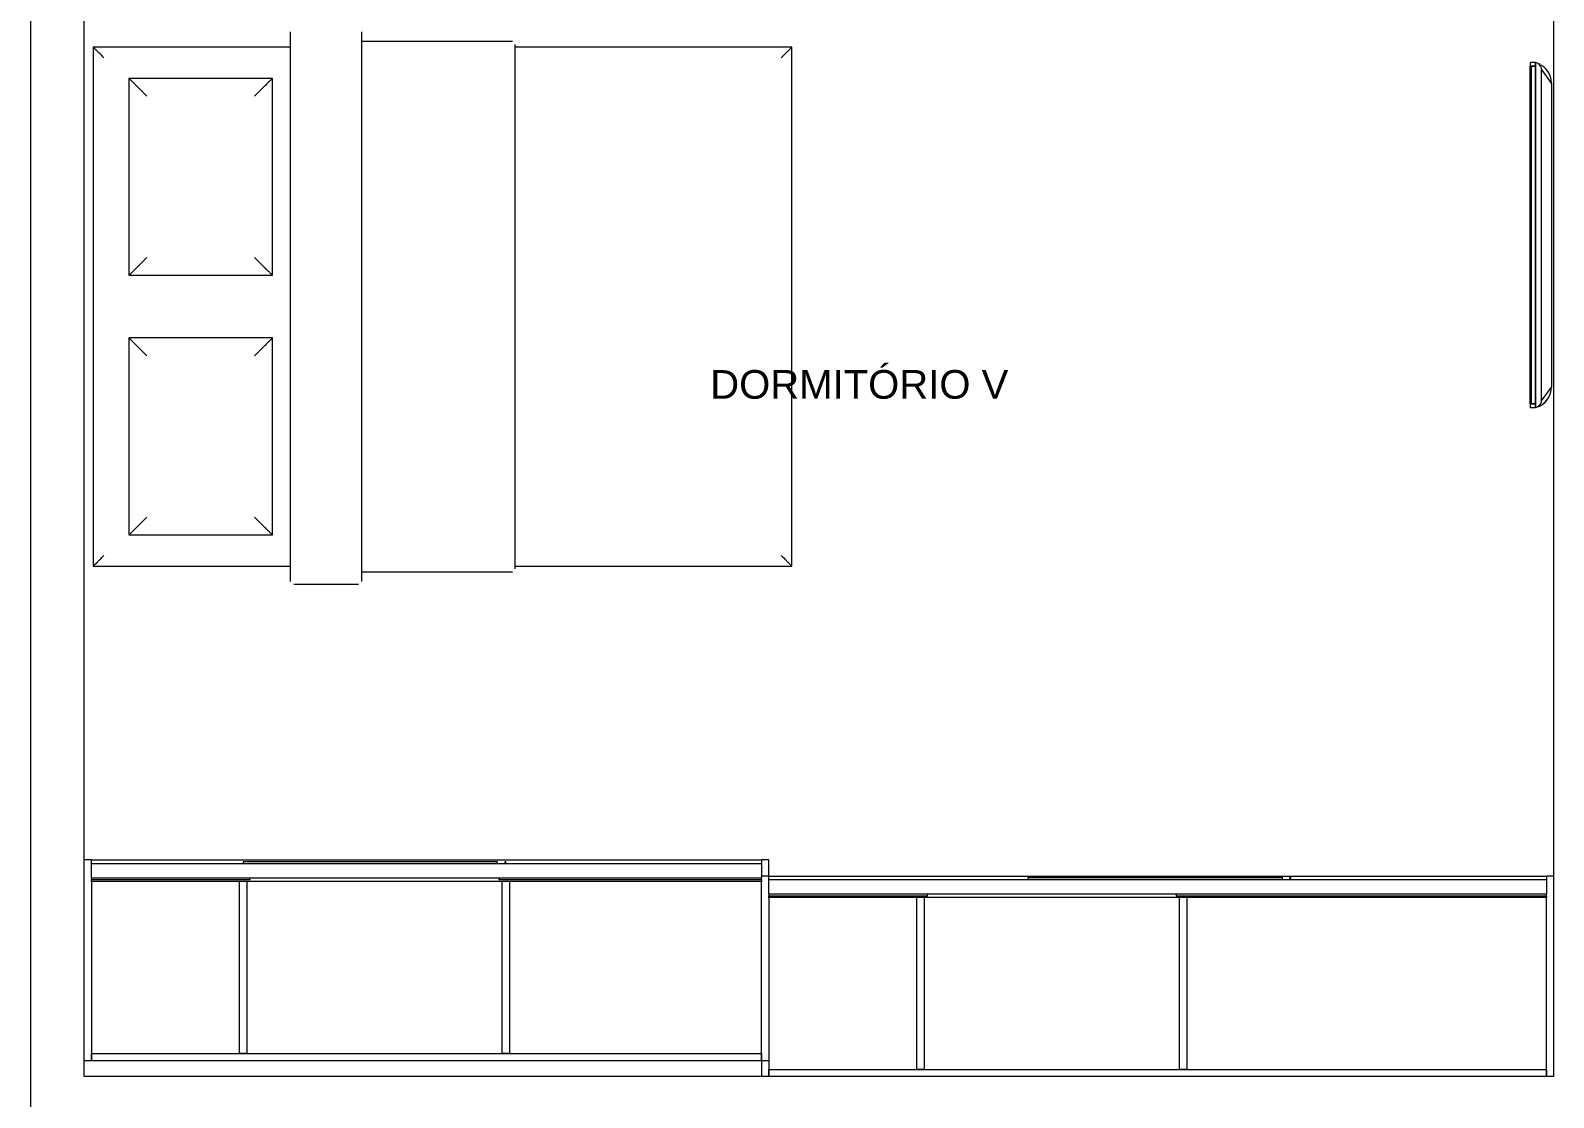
# Model space of a CAD drawing. Header units: millimetres. Extents: x 586.5 to 618.3, y 239.1 to 272.6.
# Drawn here: x 586.497 to 590.747, y 259.202 to 262.182 of the extents above; entities that cross this region are included whole.
import ezdxf

# ---------------------------------------------------------------- set-up
doc = ezdxf.new("R2010")
doc.units = ezdxf.units.MM
doc.header["$LTSCALE"] = 75
doc.linetypes.add('HIDDEN', pattern=[0.375, 0.25, -0.125])
for name, color, linetype, lineweight in [('A Arquitetura LRZ', 252, 'Continuous', 9), ('A Cumbuca LRZ', 254, 'HIDDEN', 9), ('A Mobiliário LRZ', 253, 'Continuous', 9)]:
    doc.layers.add(name, color=color, linetype=linetype, lineweight=lineweight)
doc.styles.add('R80', font='arial.ttf')

msp = doc.modelspace()

# ---------------------------------------------------------------- linework, layer by layer
at = {"layer": 'A Arquitetura LRZ'}
for p, q in [((586.4965, 272.5654), (586.4965, 240.1554)), ((586.6465, 259.2604), (586.6465, 263.4604)), ((590.7465, 263.4604), (590.7465, 259.2604)), ((590.7465, 259.2604), (586.6465, 259.2604))]:
    msp.add_line(p, q, dxfattribs=at)
at = {"layer": 'A Mobiliário LRZ'}
for p, q in [((587.2215, 262.1754), (587.2215, 262.1753)), ((587.2215, 262.1753), (587.2215, 262.1752)), ((587.2215, 262.1752), (587.2215, 262.1749)), ((587.2215, 262.1749), (587.2215, 262.1745)), ((587.2215, 262.1745), (587.2215, 262.174)), ((587.2215, 262.174), (587.2215, 262.1734)), ((587.2215, 262.1734), (587.2215, 262.1727)), ((587.2215, 262.1727), (587.2215, 262.1719)), ((587.2215, 262.1719), (587.2215, 262.1709)), ((587.2215, 262.1709), (587.2215, 262.1699)), ((587.2215, 262.1699), (587.2215, 262.1687)), ((587.2215, 262.1687), (587.2215, 262.1675)), ((587.2215, 262.1675), (587.2215, 262.1662)), ((587.2215, 262.1662), (587.2215, 262.1647)), ((587.2215, 262.1647), (587.2215, 262.1632)), ((587.2215, 262.1632), (587.2215, 262.1616)), ((587.2215, 262.1616), (587.2215, 262.1598)), ((587.2215, 262.1598), (587.2215, 262.158)), ((587.2215, 262.158), (587.2215, 262.1561)), ((587.2215, 262.1561), (587.2215, 262.1542)), ((587.2215, 262.1542), (587.2215, 262.1521)), ((587.2215, 262.1521), (587.2215, 262.15)), ((587.2215, 262.15), (587.2215, 262.1478)), ((587.2215, 262.1478), (587.2215, 262.1456)), ((587.2215, 262.1456), (587.2215, 262.1432)), ((587.2215, 262.1432), (587.2215, 262.1408)), ((587.2215, 262.1408), (587.2215, 262.1384)), ((587.4215, 262.1753), (587.4215, 262.1754)), ((587.4215, 262.1754), (587.4215, 262.1754)), ((587.4215, 262.1751), (587.4215, 262.1753)), ((587.4215, 262.1748), (587.4215, 262.1751)), ((587.4215, 262.1744), (587.4215, 262.1748)), ((587.4215, 262.1739), (587.4215, 262.1744)), ((587.4215, 262.1732), (587.4215, 262.1739)), ((587.4215, 262.1725), (587.4215, 262.1732)), ((587.4215, 262.1716), (587.4215, 262.1725)), ((587.4215, 262.1706), (587.4215, 262.1716)), ((587.4215, 262.1696), (587.4215, 262.1706)), ((587.4215, 262.1684), (587.4215, 262.1696)), ((587.4215, 262.1671), (587.4215, 262.1684)), ((587.4215, 262.1658), (587.4215, 262.1671)), ((587.4215, 262.1643), (587.4215, 262.1658)), ((587.4215, 262.1627), (587.4215, 262.1643)), ((587.4215, 262.1611), (587.4215, 262.1627)), ((587.4215, 262.1594), (587.4215, 262.1611)), ((587.4215, 262.1575), (587.4215, 262.1594)), ((587.4215, 262.1556), (587.4215, 262.1575)), ((587.4215, 262.1536), (587.4215, 262.1556)), ((587.4215, 262.1516), (587.4215, 262.1536)), ((587.4215, 262.1494), (587.4215, 262.1516)), ((587.8415, 262.1504), (587.4215, 262.1504)), ((587.4215, 262.1472), (587.4215, 262.1494)), ((587.4215, 262.1449), (587.4215, 262.1472)), ((587.4215, 262.1426), (587.4215, 262.1449)), ((587.4215, 262.1402), (587.4215, 262.1426)), ((587.4215, 262.1377), (587.4215, 262.1402)), ((587.849, 262.1427), (587.849, 262.1429)), ((587.849, 262.1429), (587.849, 262.1429)), ((587.849, 262.1429), (587.849, 262.1429)), ((587.849, 262.1426), (587.849, 262.1427)), ((587.849, 262.1424), (587.849, 262.1426)), ((587.849, 262.1421), (587.849, 262.1424)), ((587.849, 262.1417), (587.849, 262.1421)), ((587.849, 262.1413), (587.849, 262.1417)), ((587.849, 262.1409), (587.849, 262.1413)), ((587.849, 262.1404), (587.849, 262.1409)), ((587.849, 262.1398), (587.849, 262.1404)), ((587.2215, 262.1354), (586.6715, 262.1354)), ((586.6715, 262.1354), (586.6715, 260.6854)), ((587.2215, 262.1384), (587.2215, 262.1359)), ((587.2215, 262.1359), (587.2215, 262.1334)), ((587.2215, 262.1334), (587.2215, 262.1308)), ((587.2215, 262.1308), (587.2215, 262.1281)), ((587.2215, 262.1281), (587.2215, 262.1255)), ((587.2215, 262.1255), (587.2215, 262.1228)), ((587.2215, 262.1228), (587.2215, 262.1201)), ((587.2215, 262.1201), (587.2215, 262.1173)), ((587.2215, 262.1173), (587.2215, 262.1145)), ((587.2215, 262.1145), (587.2215, 262.1118)), ((587.2215, 262.1118), (587.2215, 262.109)), ((587.2215, 262.109), (587.2215, 262.1062)), ((587.2215, 262.1062), (587.2215, 262.1054)), ((587.2215, 262.1054), (587.2215, 260.7154)), ((587.4215, 262.1352), (587.4215, 262.1377)), ((587.4215, 262.1327), (587.4215, 262.1352)), ((587.4215, 262.1301), (587.4215, 262.1327)), ((587.4215, 262.1274), (587.4215, 262.1301)), ((587.4215, 262.1247), (587.4215, 262.1274)), ((587.4215, 262.122), (587.4215, 262.1247)), ((587.4215, 262.1193), (587.4215, 262.122)), ((587.4215, 262.1166), (587.4215, 262.1193)), ((587.4215, 262.1138), (587.4215, 262.1166)), ((587.4215, 262.111), (587.4215, 262.1138)), ((587.4215, 262.1082), (587.4215, 262.111)), ((587.4215, 262.1054), (587.4215, 262.1082)), ((587.4215, 260.7154), (587.4215, 262.1054)), ((588.6215, 262.1354), (587.8478, 262.1354)), ((587.849, 262.1392), (587.849, 262.1398)), ((587.849, 262.1385), (587.849, 262.1392)), ((587.849, 262.1377), (587.849, 262.1385)), ((587.849, 262.137), (587.849, 262.1377)), ((587.849, 262.1361), (587.849, 262.137)), ((587.849, 262.1352), (587.849, 262.1361)), ((587.849, 262.1343), (587.849, 262.1352)), ((587.849, 262.1333), (587.849, 262.1343)), ((587.849, 262.1323), (587.849, 262.1333)), ((587.849, 262.1312), (587.849, 262.1323)), ((587.849, 262.1301), (587.849, 262.1312)), ((587.849, 262.129), (587.849, 262.1301)), ((587.849, 262.1278), (587.849, 262.129)), ((587.849, 262.1266), (587.849, 262.1278)), ((587.849, 262.1253), (587.849, 262.1266)), ((587.849, 262.124), (587.849, 262.1253)), ((587.849, 262.1227), (587.849, 262.124)), ((587.849, 262.1214), (587.849, 262.1227)), ((587.849, 262.12), (587.849, 262.1214)), ((587.849, 262.1186), (587.849, 262.12)), ((587.849, 262.1172), (587.849, 262.1186)), ((587.849, 262.1158), (587.849, 262.1172)), ((587.849, 262.1143), (587.849, 262.1158)), ((587.849, 262.1129), (587.849, 262.1143)), ((587.849, 262.1114), (587.849, 262.1129)), ((587.849, 262.1099), (587.849, 262.1114)), ((587.849, 262.1084), (587.849, 262.1099)), ((587.849, 262.1069), (587.849, 262.1084)), ((587.849, 262.1054), (587.849, 262.1069)), ((587.849, 260.7154), (587.849, 262.1054)), ((588.6215, 260.6854), (588.6215, 262.1354)), ((590.6815, 262.0919), (590.6815, 262.0819)), ((590.6965, 262.0919), (590.6815, 262.0919)), ((590.6815, 262.0819), (590.6965, 262.0819)), ((590.6815, 261.1389), (590.6815, 262.0819)), ((590.6845, 262.0819), (590.6845, 261.1389)), ((590.6965, 262.0819), (590.6845, 262.0819)), ((590.6965, 262.0919), (590.6965, 261.1289)), ((590.6965, 262.0819), (590.6965, 262.0919)), ((590.6965, 261.1389), (590.6965, 262.0819)), ((590.7132, 261.1471), (590.7132, 262.0738)), ((590.7405, 262.0348), (590.7132, 262.0738)), ((587.1715, 262.0479), (586.7715, 262.0479)), ((586.7715, 262.0479), (586.7715, 261.4979)), ((587.1715, 261.4979), (587.1715, 262.0479)), ((590.7405, 262.0348), (590.7405, 261.187)), ((590.6811, 261.6332), (590.6811, 261.6349)), ((590.6811, 261.6349), (590.6811, 261.633)), ((590.6815, 261.6349), (590.6811, 261.6349)), ((590.6815, 261.6348), (590.6811, 261.6348)), ((590.6811, 261.6326), (590.6811, 261.6348)), ((590.6811, 261.6348), (590.6811, 261.6342)), ((590.6811, 261.6315), (590.6811, 261.6332)), ((590.6815, 261.6332), (590.6811, 261.6332)), ((590.6815, 261.6332), (590.6811, 261.6332)), ((590.6811, 261.6326), (590.6811, 261.633)), ((590.6811, 261.633), (590.6811, 261.6316)), ((590.6811, 261.631), (590.6811, 261.6326)), ((590.6811, 261.6317), (590.6811, 261.6326)), ((590.6815, 261.6326), (590.6811, 261.6326)), ((590.6811, 261.6319), (590.6811, 261.6315)), ((590.6811, 261.6318), (590.6811, 261.6301)), ((590.6811, 261.6299), (590.6811, 261.6317)), ((590.6815, 261.6316), (590.6811, 261.6316)), ((590.6811, 261.6301), (590.6811, 261.631)), ((590.6811, 261.6299), (590.6815, 261.6299)), ((590.6811, 261.6299), (590.6815, 261.6299)), ((590.6815, 261.6299), (590.6811, 261.6299)), ((590.6811, 261.6273), (590.6811, 261.6287)), ((590.6815, 261.6287), (590.6811, 261.6287)), ((590.6811, 261.6245), (590.6811, 261.6273)), ((590.6811, 261.6273), (590.6815, 261.6273)), ((590.6815, 261.6269), (590.6811, 261.6269)), ((590.6815, 261.6259), (590.6811, 261.6259)), ((590.6815, 261.6248), (590.6811, 261.6248)), ((590.6811, 261.623), (590.6811, 261.6245)), ((590.6815, 261.6245), (590.6811, 261.6245)), ((590.6815, 261.623), (590.6811, 261.623)), ((590.6811, 261.6188), (590.6811, 261.6215)), ((590.6811, 261.6215), (590.6815, 261.6215)), ((590.6811, 261.6177), (590.6811, 261.6188)), ((590.6815, 261.6188), (590.6811, 261.6188)), ((590.6815, 261.6187), (590.6811, 261.6187)), ((590.6811, 261.6167), (590.6811, 261.6177)), ((590.6815, 261.6177), (590.6811, 261.6177)), ((590.6815, 261.6168), (590.6811, 261.6168)), ((590.6811, 261.6139), (590.6811, 261.6167)), ((590.6815, 261.6167), (590.6811, 261.6167)), ((590.6815, 261.6139), (590.6811, 261.6139)), ((590.6815, 261.6121), (590.6811, 261.6121)), ((590.6811, 261.6098), (590.6811, 261.6121)), ((590.6811, 261.6121), (590.6811, 261.6115)), ((590.6811, 261.6104), (590.6811, 261.6121)), ((590.6811, 261.6121), (590.6811, 261.6103)), ((590.6815, 261.6121), (590.6811, 261.6121)), ((590.6811, 261.6087), (590.6811, 261.6104)), ((590.6815, 261.6104), (590.6811, 261.6104)), ((590.6815, 261.6104), (590.6811, 261.6104)), ((590.6811, 261.6099), (590.6811, 261.6102)), ((590.6811, 261.6102), (590.6811, 261.6089)), ((590.6811, 261.6082), (590.6811, 261.6099)), ((590.6815, 261.6099), (590.6811, 261.6099)), ((590.6811, 261.6089), (590.6811, 261.6098)), ((590.6811, 261.6091), (590.6811, 261.6087)), ((590.6811, 261.609), (590.6811, 261.6073)), ((590.6811, 261.6071), (590.6811, 261.6089)), ((590.6815, 261.6089), (590.6811, 261.6089)), ((590.6811, 261.6073), (590.6811, 261.6082)), ((590.6811, 261.6072), (590.6815, 261.6072)), ((590.6811, 261.6071), (590.6815, 261.6071)), ((590.6815, 261.6071), (590.6811, 261.6071)), ((590.6811, 261.6035), (590.6811, 261.6052)), ((590.6811, 261.6052), (590.6811, 261.6004)), ((590.6815, 261.6052), (590.6811, 261.6052)), ((590.6811, 261.6021), (590.6811, 261.6035)), ((590.6811, 261.6035), (590.6815, 261.6035)), ((590.6811, 261.6004), (590.6811, 261.6021)), ((590.6815, 261.6021), (590.6811, 261.6021)), ((590.6815, 261.6004), (590.6811, 261.6004)), ((590.6811, 261.596), (590.6811, 261.5983)), ((590.6815, 261.5983), (590.6811, 261.5983)), ((590.6811, 261.5941), (590.6811, 261.596)), ((590.6811, 261.596), (590.6815, 261.596)), ((590.6815, 261.5949), (590.6811, 261.5949)), ((590.6811, 261.5927), (590.6811, 261.5941)), ((590.6815, 261.5941), (590.6811, 261.5941)), ((590.6815, 261.5941), (590.6811, 261.5941)), ((590.6815, 261.5927), (590.6811, 261.5927)), ((590.6815, 261.5909), (590.6811, 261.5909)), ((590.6811, 261.5909), (590.6811, 261.5859)), ((590.6811, 261.5862), (590.6811, 261.5909)), ((590.6811, 261.5876), (590.6811, 261.5895)), ((590.6811, 261.5895), (590.6811, 261.5876)), ((590.6811, 261.5859), (590.6811, 261.5885)), ((590.6815, 261.5885), (590.6811, 261.5885)), ((590.6811, 261.5876), (590.6811, 261.5876)), ((590.6815, 261.5876), (590.6811, 261.5876)), ((590.6815, 261.5876), (590.6811, 261.5876)), ((590.6811, 261.5859), (590.6811, 261.5862)), ((590.6811, 261.5859), (590.6815, 261.5859)), ((590.6815, 261.5859), (590.6811, 261.5859)), ((590.6815, 261.5859), (590.6811, 261.5859)), ((586.7715, 261.4979), (587.1715, 261.4979)), ((587.1715, 261.3229), (586.7715, 261.3229)), ((586.7715, 261.3229), (586.7715, 260.7729)), ((587.1715, 260.7729), (587.1715, 261.3229)), ((590.7132, 261.1471), (590.7405, 261.186)), ((590.7405, 261.187), (590.7405, 261.186)), ((590.6815, 261.1389), (590.6815, 261.1289)), ((590.6965, 261.1389), (590.6815, 261.1389)), ((590.6815, 261.1289), (590.6965, 261.1289)), ((590.6845, 261.1389), (590.6965, 261.1389)), ((590.6965, 261.1289), (590.6965, 261.1389)), ((586.7715, 260.7729), (587.1715, 260.7729)), ((587.2215, 260.7154), (587.2215, 260.7126)), ((587.2215, 260.7126), (587.2215, 260.7098)), ((587.2215, 260.7098), (587.2215, 260.707)), ((587.2215, 260.707), (587.2215, 260.7043)), ((587.2215, 260.7043), (587.2215, 260.7015)), ((587.2215, 260.7015), (587.2215, 260.6988)), ((587.2215, 260.6988), (587.2215, 260.6961)), ((587.2215, 260.6961), (587.2215, 260.6934)), ((587.4215, 260.7146), (587.4215, 260.7154)), ((587.4215, 260.7118), (587.4215, 260.7146)), ((587.4215, 260.7091), (587.4215, 260.7118)), ((587.4215, 260.7063), (587.4215, 260.7091)), ((587.4215, 260.7035), (587.4215, 260.7063)), ((587.4215, 260.7008), (587.4215, 260.7035)), ((587.4215, 260.698), (587.4215, 260.7008)), ((587.4215, 260.6953), (587.4215, 260.698)), ((587.4215, 260.6927), (587.4215, 260.6953)), ((587.849, 260.715), (587.849, 260.7154)), ((587.849, 260.7135), (587.849, 260.715)), ((587.849, 260.712), (587.849, 260.7135)), ((587.849, 260.7105), (587.849, 260.712)), ((587.849, 260.709), (587.849, 260.7105)), ((587.849, 260.7076), (587.849, 260.709)), ((587.849, 260.7061), (587.849, 260.7076)), ((587.849, 260.7047), (587.849, 260.7061)), ((587.849, 260.7032), (587.849, 260.7047)), ((587.849, 260.7018), (587.849, 260.7032)), ((587.849, 260.7004), (587.849, 260.7018)), ((587.849, 260.6991), (587.849, 260.7004)), ((587.849, 260.6977), (587.849, 260.6991)), ((587.849, 260.6964), (587.849, 260.6977)), ((587.849, 260.6951), (587.849, 260.6964)), ((587.849, 260.6939), (587.849, 260.6951)), ((586.6715, 260.6854), (587.2215, 260.6854)), ((587.2215, 260.6934), (587.2215, 260.6907)), ((587.2215, 260.6907), (587.2215, 260.6881)), ((587.2215, 260.6881), (587.2215, 260.6856)), ((587.2215, 260.6856), (587.2215, 260.6831)), ((587.2215, 260.6831), (587.2215, 260.6806)), ((587.2215, 260.6806), (587.2215, 260.6782)), ((587.2215, 260.6782), (587.2215, 260.6759)), ((587.2215, 260.6759), (587.2215, 260.6736)), ((587.2215, 260.6736), (587.2215, 260.6714)), ((587.2215, 260.6714), (587.2215, 260.6692)), ((587.2215, 260.6692), (587.2215, 260.6672)), ((587.2215, 260.6672), (587.2215, 260.6652)), ((587.2215, 260.6652), (587.2215, 260.6633)), ((587.2215, 260.6633), (587.2215, 260.6615)), ((587.2215, 260.6615), (587.2215, 260.6597)), ((587.2215, 260.6597), (587.2215, 260.6581)), ((587.2215, 260.6581), (587.2215, 260.6565)), ((587.2215, 260.6565), (587.2215, 260.655)), ((587.2215, 260.655), (587.2215, 260.6537)), ((587.2215, 260.6537), (587.2215, 260.6524)), ((587.4215, 260.69), (587.4215, 260.6927)), ((587.4215, 260.6874), (587.4215, 260.69)), ((587.4215, 260.6849), (587.4215, 260.6874)), ((587.4215, 260.6824), (587.4215, 260.6849)), ((587.4215, 260.68), (587.4215, 260.6824)), ((587.4215, 260.6776), (587.4215, 260.68)), ((587.4215, 260.6753), (587.4215, 260.6776)), ((587.4215, 260.673), (587.4215, 260.6753)), ((587.4215, 260.6708), (587.4215, 260.673)), ((587.4215, 260.6687), (587.4215, 260.6708)), ((587.4215, 260.6704), (587.8415, 260.6704)), ((587.4215, 260.6666), (587.4215, 260.6687)), ((587.4215, 260.6647), (587.4215, 260.6666)), ((587.4215, 260.6628), (587.4215, 260.6647)), ((587.4215, 260.661), (587.4215, 260.6628)), ((587.4215, 260.6593), (587.4215, 260.661)), ((587.4215, 260.6576), (587.4215, 260.6593)), ((587.4215, 260.6561), (587.4215, 260.6576)), ((587.4215, 260.6547), (587.4215, 260.6561)), ((587.4215, 260.6533), (587.4215, 260.6547)), ((587.4215, 260.6521), (587.4215, 260.6533)), ((587.8478, 260.6854), (588.6215, 260.6854)), ((587.849, 260.6927), (587.849, 260.6939)), ((587.849, 260.6915), (587.849, 260.6927)), ((587.849, 260.6904), (587.849, 260.6915)), ((587.849, 260.6893), (587.849, 260.6904)), ((587.849, 260.6882), (587.849, 260.6893)), ((587.849, 260.6872), (587.849, 260.6882)), ((587.849, 260.6862), (587.849, 260.6872)), ((587.849, 260.6853), (587.849, 260.6862)), ((587.849, 260.6845), (587.849, 260.6853)), ((587.849, 260.6836), (587.849, 260.6845)), ((587.849, 260.6829), (587.849, 260.6836)), ((587.849, 260.6821), (587.849, 260.6829)), ((587.849, 260.6815), (587.849, 260.6821)), ((587.849, 260.6809), (587.849, 260.6815)), ((587.849, 260.6803), (587.849, 260.6809)), ((587.849, 260.6798), (587.849, 260.6803)), ((587.849, 260.6794), (587.849, 260.6798)), ((587.849, 260.679), (587.849, 260.6794)), ((587.849, 260.6787), (587.849, 260.679)), ((587.849, 260.6784), (587.849, 260.6787)), ((587.849, 260.6782), (587.849, 260.6784)), ((587.849, 260.678), (587.849, 260.6782)), ((587.849, 260.6779), (587.849, 260.678)), ((587.849, 260.6779), (587.849, 260.6779)), ((587.2215, 260.6524), (587.2215, 260.6512)), ((587.2215, 260.6512), (587.2215, 260.6502)), ((587.2215, 260.6502), (587.2215, 260.6492)), ((587.2215, 260.6492), (587.2215, 260.6483)), ((587.2215, 260.6483), (587.2215, 260.6476)), ((587.2215, 260.6476), (587.2215, 260.647)), ((587.2215, 260.647), (587.2215, 260.6464)), ((587.2215, 260.6464), (587.2215, 260.646)), ((587.2215, 260.646), (587.2215, 260.6457)), ((587.2215, 260.6457), (587.2215, 260.6455)), ((587.2215, 260.6455), (587.2215, 260.6454)), ((587.2215, 260.6454), (587.2215, 260.6454)), ((587.2315, 260.6354), (587.4115, 260.6354)), ((587.4215, 260.6509), (587.4215, 260.6521)), ((587.4215, 260.6499), (587.4215, 260.6509)), ((587.4215, 260.649), (587.4215, 260.6499)), ((587.4215, 260.6481), (587.4215, 260.649)), ((587.4215, 260.6474), (587.4215, 260.6481)), ((587.4215, 260.6468), (587.4215, 260.6474)), ((587.4215, 260.6463), (587.4215, 260.6468)), ((587.4215, 260.6459), (587.4215, 260.6463)), ((587.4215, 260.6456), (587.4215, 260.6459)), ((587.4215, 260.6455), (587.4215, 260.6456)), ((587.4215, 260.6454), (587.4215, 260.6455)), ((586.6665, 259.8654), (586.6465, 259.8654)), ((586.6665, 259.8554), (586.6665, 259.8654)), ((586.6665, 259.8654), (588.5365, 259.8654)), ((586.6665, 259.8254), (586.6665, 259.8554)), ((586.6665, 259.8554), (588.5365, 259.8554)), ((587.8002, 259.8604), (587.0899, 259.8604)), ((587.0899, 259.8604), (587.0899, 259.8554)), ((587.8002, 259.8554), (587.8002, 259.8604)), ((587.8232, 259.8604), (587.8202, 259.8604)), ((587.8202, 259.8604), (587.8202, 259.8554)), ((587.8232, 259.8554), (587.8232, 259.8604)), ((588.5365, 259.8654), (588.5365, 259.8554)), ((588.5565, 259.8654), (588.5365, 259.8654)), ((588.5365, 259.8554), (588.5365, 259.8254)), ((588.5565, 259.8104), (588.5565, 259.8654)), ((586.6665, 259.8154), (586.6665, 259.8254)), ((586.6665, 259.8154), (586.6665, 259.8104)), ((586.6665, 259.8154), (588.5365, 259.8154)), ((586.6665, 259.8104), (587.1099, 259.8104)), ((586.6665, 259.8054), (586.6665, 259.8104)), ((587.0799, 259.8054), (586.6665, 259.8054)), ((586.6665, 259.8054), (586.6665, 259.3254)), ((587.0799, 259.3254), (587.0799, 259.8054)), ((587.0999, 259.8054), (587.0799, 259.8054)), ((587.8132, 259.8054), (587.0999, 259.8054)), ((587.0999, 259.8054), (587.0999, 259.3254)), ((587.1099, 259.8104), (587.1099, 259.8154)), ((587.8032, 259.8154), (587.8032, 259.8104)), ((587.8032, 259.8104), (588.5365, 259.8104)), ((587.8132, 259.3254), (587.8132, 259.8054)), ((587.8332, 259.8054), (587.8132, 259.8054)), ((588.5365, 259.8054), (587.8332, 259.8054)), ((587.8332, 259.8054), (587.8332, 259.3254)), ((588.5365, 259.8254), (588.5365, 259.8154)), ((588.5565, 259.8204), (588.5365, 259.8204)), ((588.5365, 259.8104), (588.5365, 259.8154)), ((588.5365, 259.8104), (588.5365, 259.8054)), ((588.5365, 259.8104), (588.5365, 259.8054)), ((588.5365, 259.3254), (588.5365, 259.8054)), ((588.5565, 259.8104), (588.5565, 259.8204)), ((588.5565, 259.8204), (590.7265, 259.8204)), ((588.5565, 259.7804), (588.5565, 259.8104)), ((588.5565, 259.8104), (590.7265, 259.8104)), ((589.9902, 259.8154), (589.2799, 259.8154)), ((589.2799, 259.8154), (589.2799, 259.8104)), ((589.9902, 259.8104), (589.9902, 259.8154)), ((590.0132, 259.8154), (590.0102, 259.8154)), ((590.0102, 259.8154), (590.0102, 259.8104)), ((590.0132, 259.8104), (590.0132, 259.8154)), ((590.7265, 259.8204), (590.7265, 259.8104)), ((590.7465, 259.8204), (590.7265, 259.8204)), ((590.7265, 259.8104), (590.7265, 259.7804)), ((588.5565, 259.7704), (588.5565, 259.7804)), ((588.5565, 259.7704), (588.5565, 259.7654)), ((588.5565, 259.7704), (590.7265, 259.7704)), ((588.5565, 259.7604), (588.5565, 259.7654)), ((588.5565, 259.7654), (588.9999, 259.7654)), ((588.5565, 259.7604), (588.5565, 259.7654)), ((588.9699, 259.7604), (588.5565, 259.7604)), ((588.5565, 259.7604), (588.5565, 259.2804)), ((588.9699, 259.2804), (588.9699, 259.7604)), ((588.9899, 259.7604), (588.9699, 259.7604)), ((589.7032, 259.7604), (588.9899, 259.7604)), ((588.9899, 259.7604), (588.9899, 259.2804)), ((588.9999, 259.7654), (588.9999, 259.7704)), ((589.6932, 259.7704), (589.6932, 259.7654)), ((589.6932, 259.7654), (590.7265, 259.7654)), ((589.7032, 259.2804), (589.7032, 259.7604)), ((589.7232, 259.7604), (589.7032, 259.7604)), ((590.7265, 259.7604), (589.7232, 259.7604)), ((589.7232, 259.7604), (589.7232, 259.2804)), ((590.7265, 259.7804), (590.7265, 259.7704)), ((590.7265, 259.7654), (590.7265, 259.7704)), ((590.7265, 259.7654), (590.7265, 259.7604)), ((590.7265, 259.2804), (590.7265, 259.7604)), ((586.6465, 259.3054), (586.6665, 259.3054)), ((586.6665, 259.3254), (587.0799, 259.3254)), ((586.6665, 259.3254), (586.6665, 259.3054)), ((586.6665, 259.3054), (586.6665, 259.3254)), ((586.6665, 259.3054), (588.5365, 259.3054)), ((587.0799, 259.3254), (587.0999, 259.3254)), ((587.0999, 259.3254), (587.0799, 259.3254)), ((587.0999, 259.3254), (587.8132, 259.3254)), ((587.8132, 259.3254), (587.8332, 259.3254)), ((587.8332, 259.3254), (587.8132, 259.3254)), ((587.8332, 259.3254), (588.5365, 259.3254)), ((588.5365, 259.3054), (588.5365, 259.3254)), ((588.5365, 259.3254), (588.5365, 259.3054)), ((588.5365, 259.3254), (588.5365, 259.2604)), ((588.5365, 259.3054), (588.5565, 259.3054)), ((588.5565, 259.2804), (588.9699, 259.2804)), ((588.5565, 259.2804), (588.5565, 259.2604)), ((588.5565, 259.2604), (588.5565, 259.2804)), ((588.9699, 259.2804), (588.9899, 259.2804)), ((588.9899, 259.2804), (588.9699, 259.2804)), ((588.9899, 259.2804), (589.7032, 259.2804)), ((589.7032, 259.2804), (589.7232, 259.2804)), ((589.7232, 259.2804), (589.7032, 259.2804)), ((589.7232, 259.2804), (590.7265, 259.2804)), ((590.7265, 259.2604), (590.7265, 259.2804)), ((590.7265, 259.2804), (590.7265, 259.2604))]:
    msp.add_line(p, q, dxfattribs=at)
for centre, radius, start, end in [((587.2315, 262.1754), 0.01, 165, 180), ((587.4115, 262.1754), 0.01, 0, 15), ((590.6815, 262.0348), 0.059, 61.1544, 64.6623), ((590.6815, 262.0348), 0.059, 0, 58.5446), ((590.6815, 262.0348), 0.059, 36.2392, 39.0366), ((590.6815, 262.0348), 0.059, 11.1467, 13.9464), ((590.6815, 261.186), 0.059, 306.3859, 0), ((590.6815, 261.186), 0.059, 325.4554, 340.8703), ((590.6815, 261.186), 0.059, 343.7919, 0), ((590.6815, 261.186), 0.059, 284.7284, 306.3859), ((590.6815, 261.186), 0.059, 306.3859, 322.4986), ((587.2315, 260.6454), 0.01, 180, 195), ((587.4115, 260.6454), 0.01, 345, 0)]:
    msp.add_arc(centre, radius, start, end, dxfattribs=at)
for points, knots in [([(586.6715, 262.1354), (586.6716, 262.1354), (586.6721, 262.1349), (586.6738, 262.1332), (586.6755, 262.1315), (586.6773, 262.1296), (586.679, 262.128), (586.6808, 262.1262), (586.6832, 262.1237), (586.686, 262.121), (586.6883, 262.1187), (586.6907, 262.1163), (586.695, 262.1119), (586.6989, 262.108), (586.7015, 262.1054)], [0, 0, 0, 0, 0.166667, 0.25, 0.333333, 0.416667, 0.458333, 0.5, 0.583333, 0.666667, 0.708333, 0.75, 0.833333, 1, 1, 1, 1]), ([(588.6215, 262.1354), (588.6215, 262.1354), (588.621, 262.1349), (588.6193, 262.1332), (588.6176, 262.1315), (588.6158, 262.1296), (588.6141, 262.128), (588.6123, 262.1262), (588.6099, 262.1237), (588.6071, 262.121), (588.6048, 262.1187), (588.6024, 262.1163), (588.5981, 262.1119), (588.5942, 262.1081), (588.5915, 262.1054)], [0, 0, 0, 0, 0.166667, 0.25, 0.333333, 0.416667, 0.458333, 0.5, 0.583333, 0.666667, 0.708333, 0.75, 0.833333, 1, 1, 1, 1]), ([(586.7715, 262.0479), (586.7716, 262.0479), (586.7724, 262.047), (586.7752, 262.0442), (586.7781, 262.0413), (586.7812, 262.0383), (586.7839, 262.0355), (586.7869, 262.0325), (586.791, 262.0284), (586.7956, 262.0239), (586.7994, 262.02), (586.8034, 262.0161), (586.8106, 262.0088), (586.8171, 262.0023), (586.8215, 261.9979)], [0, 0, 0, 0, 0.166667, 0.25, 0.333333, 0.416667, 0.458333, 0.5, 0.583333, 0.666667, 0.708333, 0.75, 0.833333, 1, 1, 1, 1]), ([(587.1715, 262.0479), (587.1715, 262.0479), (587.1707, 262.0471), (587.1679, 262.0442), (587.165, 262.0413), (587.1619, 262.0383), (587.1592, 262.0355), (587.1562, 262.0325), (587.1521, 262.0284), (587.1475, 262.0239), (587.1437, 262.0201), (587.1397, 262.016), (587.1325, 262.0088), (587.1259, 262.0024), (587.1215, 261.9979)], [0, 0, 0, 0, 0.166667, 0.25, 0.333333, 0.416667, 0.458333, 0.5, 0.583333, 0.666667, 0.708333, 0.75, 0.833333, 1, 1, 1, 1]), ([(586.8215, 261.5479), (586.8172, 261.5434), (586.8106, 261.537), (586.8024, 261.5287), (586.7975, 261.5238), (586.7937, 261.5201), (586.7902, 261.5166), (586.7869, 261.5133), (586.7839, 261.5103), (586.7812, 261.5075), (586.7781, 261.5045), (586.7752, 261.5016), (586.7724, 261.4988), (586.7715, 261.4979), (586.7715, 261.4979)], [-1, -1, -1, -1, -0.833333, -0.75, -0.666667, -0.625, -0.583333, -0.5, -0.458333, -0.416667, -0.333333, -0.25, -0.166667, 0, 0, 0, 0]), ([(587.1715, 261.4979), (587.1715, 261.4979), (587.1707, 261.4988), (587.1679, 261.5016), (587.165, 261.5045), (587.1619, 261.5075), (587.1591, 261.5103), (587.1562, 261.5133), (587.1521, 261.5174), (587.1475, 261.5219), (587.1437, 261.5258), (587.1397, 261.5297), (587.1324, 261.537), (587.126, 261.5435), (587.1215, 261.5479)], [0, 0, 0, 0, 0.166667, 0.25, 0.333333, 0.416667, 0.458333, 0.5, 0.583333, 0.666667, 0.708333, 0.75, 0.833333, 1, 1, 1, 1]), ([(586.7715, 261.3229), (586.7716, 261.3229), (586.7724, 261.322), (586.7752, 261.3192), (586.7781, 261.3163), (586.7812, 261.3133), (586.7839, 261.3105), (586.7869, 261.3075), (586.791, 261.3034), (586.7956, 261.2989), (586.7994, 261.295), (586.8034, 261.2911), (586.8106, 261.2838), (586.8171, 261.2773), (586.8215, 261.2729)], [0, 0, 0, 0, 0.166667, 0.25, 0.333333, 0.416667, 0.458333, 0.5, 0.583333, 0.666667, 0.708333, 0.75, 0.833333, 1, 1, 1, 1]), ([(587.1715, 261.3229), (587.1715, 261.3229), (587.1707, 261.3221), (587.1679, 261.3192), (587.165, 261.3163), (587.1619, 261.3133), (587.1592, 261.3105), (587.1562, 261.3075), (587.1521, 261.3034), (587.1475, 261.2989), (587.1437, 261.2951), (587.1397, 261.291), (587.1325, 261.2838), (587.1259, 261.2774), (587.1215, 261.2729)], [0, 0, 0, 0, 0.166667, 0.25, 0.333333, 0.416667, 0.458333, 0.5, 0.583333, 0.666667, 0.708333, 0.75, 0.833333, 1, 1, 1, 1]), ([(586.8215, 260.8229), (586.8172, 260.8184), (586.8106, 260.812), (586.8024, 260.8037), (586.7975, 260.7988), (586.7937, 260.7951), (586.7902, 260.7916), (586.7869, 260.7883), (586.7839, 260.7853), (586.7812, 260.7825), (586.7781, 260.7795), (586.7752, 260.7766), (586.7724, 260.7738), (586.7715, 260.7729), (586.7715, 260.7729)], [-1, -1, -1, -1, -0.833333, -0.75, -0.666667, -0.625, -0.583333, -0.5, -0.458333, -0.416667, -0.333333, -0.25, -0.166667, 0, 0, 0, 0]), ([(587.1715, 260.7729), (587.1715, 260.7729), (587.1707, 260.7738), (587.1679, 260.7766), (587.165, 260.7795), (587.1619, 260.7825), (587.1591, 260.7853), (587.1562, 260.7883), (587.1521, 260.7924), (587.1475, 260.7969), (587.1437, 260.8008), (587.1397, 260.8047), (587.1324, 260.812), (587.126, 260.8185), (587.1215, 260.8229)], [0, 0, 0, 0, 0.166667, 0.25, 0.333333, 0.416667, 0.458333, 0.5, 0.583333, 0.666667, 0.708333, 0.75, 0.833333, 1, 1, 1, 1]), ([(586.6715, 260.6854), (586.6715, 260.6854), (586.6721, 260.6859), (586.6737, 260.6876), (586.6755, 260.6893), (586.6773, 260.6912), (586.679, 260.6928), (586.6808, 260.6946), (586.6832, 260.6971), (586.686, 260.6998), (586.6883, 260.7021), (586.6907, 260.7045), (586.695, 260.7089), (586.6989, 260.7127), (586.7015, 260.7154)], [0, 0, 0, 0, 0.166667, 0.25, 0.333333, 0.416667, 0.458333, 0.5, 0.583333, 0.666667, 0.708333, 0.75, 0.833333, 1, 1, 1, 1]), ([(588.5915, 260.7154), (588.5942, 260.7128), (588.5981, 260.7089), (588.6031, 260.7039), (588.606, 260.7009), (588.6082, 260.6987), (588.6104, 260.6966), (588.6123, 260.6946), (588.6141, 260.6928), (588.6158, 260.6912), (588.6176, 260.6893), (588.6193, 260.6876), (588.621, 260.6859), (588.6215, 260.6854), (588.6215, 260.6854)], [-1, -1, -1, -1, -0.833333, -0.75, -0.666667, -0.625, -0.583333, -0.5, -0.458333, -0.416667, -0.333333, -0.25, -0.166667, 0, 0, 0, 0])]:
    msp.add_open_spline(points, degree=3, knots=knots, dxfattribs=at)
for points in [[(590.7132, 262.0738), (590.713, 262.0755), (590.712, 262.0789), (590.7094, 262.0834), (590.7059, 262.0873), (590.7015, 262.0902), (590.6982, 262.0915), (590.6965, 262.0919)], [(590.6965, 261.1289), (590.6982, 261.1293), (590.7015, 261.1306), (590.7059, 261.1335), (590.7094, 261.1374), (590.712, 261.142), (590.713, 261.1453), (590.7132, 261.1471)]]:
    msp.add_open_spline(points, degree=3, dxfattribs=at)

# ---------------------------------------------------------------- texts
at = {"layer": 'A Cumbuca LRZ', "style": 'R80'}
msp.add_text('DORMITÓRIO V', height=0.08, dxfattribs=at).set_placement((588.3933, 261.1534))

doc.saveas('drawing.dxf')
